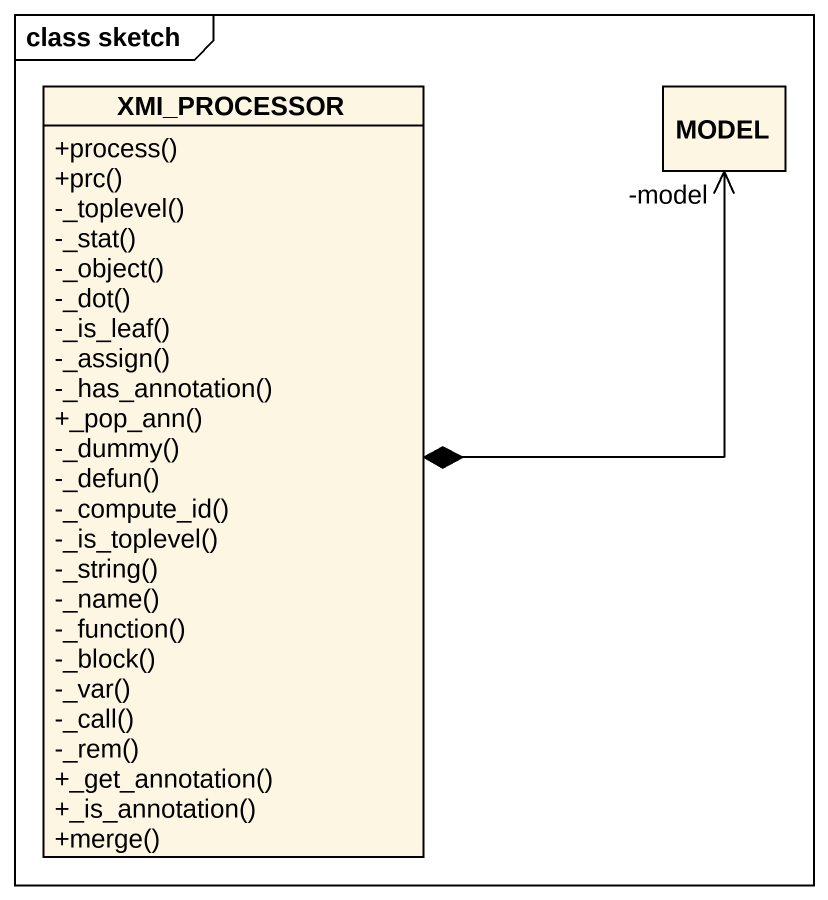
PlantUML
@startuml
mainframe class sketch
hide circle
hide empty members
skinparam classAttributeIconSize 0
class XMI_PROCESSOR {
  +process()
  +prc()
  -_toplevel()
  -_stat()
  -_object()
  -_dot()
  -_is_leaf()
  -_assign()
  -_has_annotation()
  +_pop_ann()
  -_dummy()
  -_defun()
  -_compute_id()
  -_is_toplevel()
  -_string()
  -_name()
  -_function()
  -_block()
  -_var()
  -_call()
  -_rem()
  +_get_annotation()
  +_is_annotation()
  +merge()
}
class MODEL
MODEL "-model" <--* XMI_PROCESSOR
@enduml
